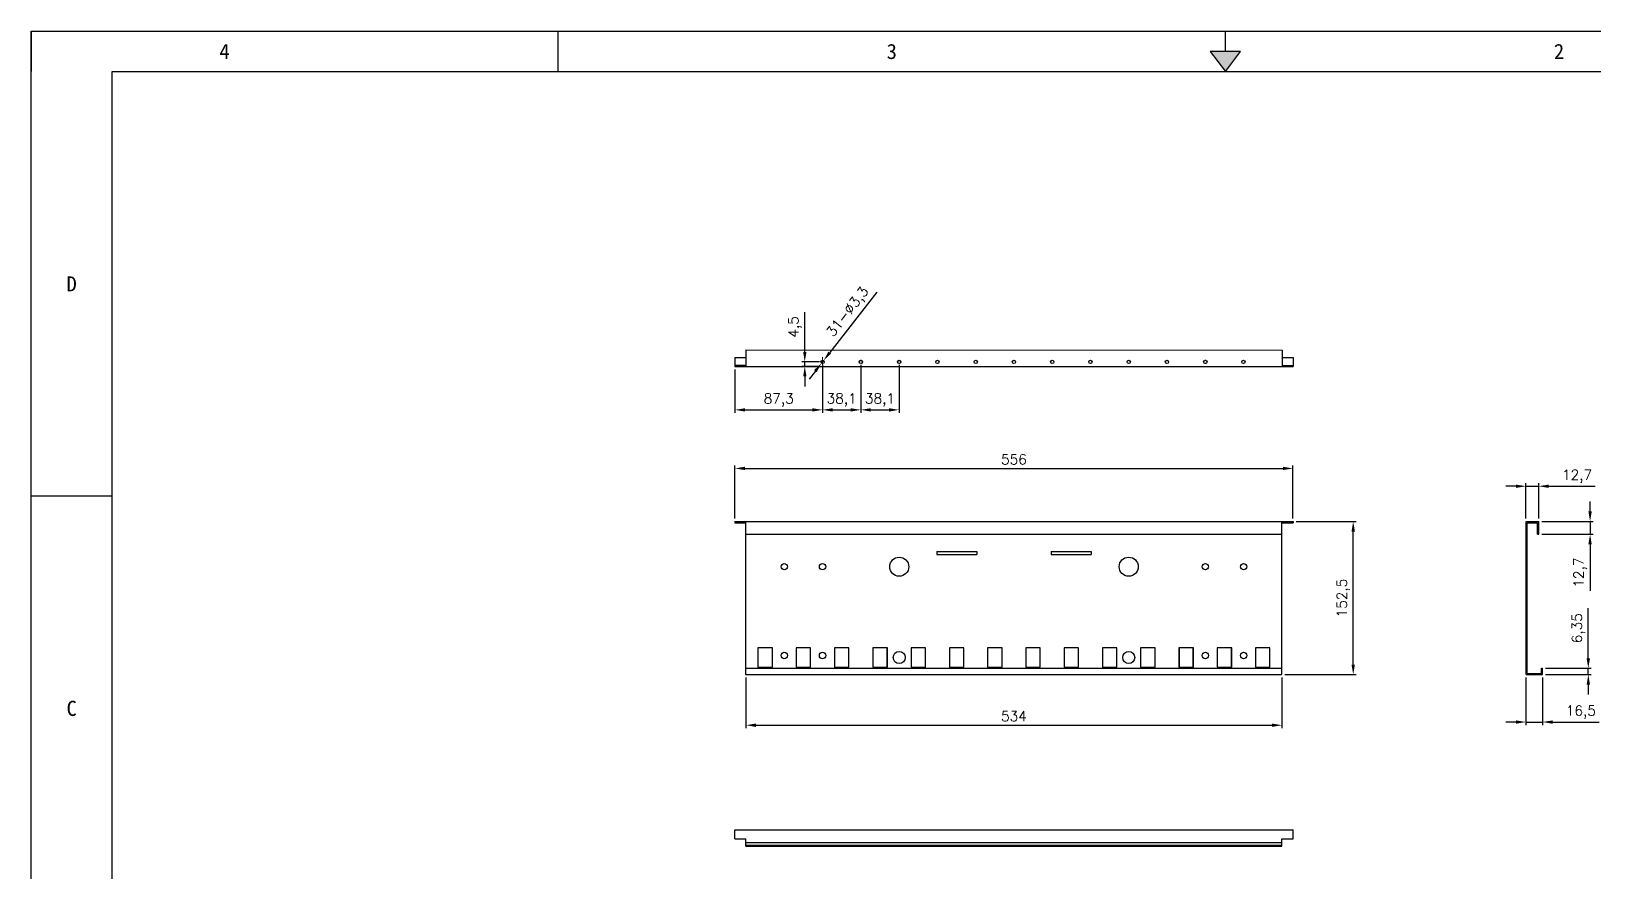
# Model space of a CAD drawing. Header units: millimetres. Extents: x 120943 to 145233, y 4425 to 40233.
# Drawn here: x 133725 to 135282, y 29842 to 30680 of the extents above; entities that cross this region are included whole.
import ezdxf
from ezdxf.enums import TextEntityAlignment as Align

# ---------------------------------------------------------------- set-up
doc = ezdxf.new("R2010")
doc.units = ezdxf.units.MM
doc.linetypes.add('DOT', pattern=[0.25, 0, -0.25])
doc.layers.add('dim', color=2, linetype='Continuous', lineweight=9)
doc.layers.add('print', color=30, linetype='Continuous')
doc.styles.add('Dartop', font='SIMFANG.TTF')
doc.styles.get("Standard").update_dxf_attribs({"font": 'txt', "bigfont": 'gbcbig.shx'})
doc.dimstyles.new('2-small', dxfattribs={"dimtxt": 10, "dimasz": 10, "dimexe": 3, "dimexo": 3, "dimgap": 4, "dimtad": 1, "dimtxsty": 'Standard', "dimcen": 5, "dimazin": 0, "dimtfac": 1, "dimtmove": 0, "dimatfit": 3, "dimfxl": 1, "dimarcsym": 0})

# ---------------------------------------------------------------- blocks, each defined once
blk = doc.blocks.new('*U528')
at = {"color": 254, "linetype": 'Continuous'}
for points in [[(17, 21.667), (17.188, 21.75), (16.812, 21.75)], [(17, 21.667), (16.812, 21.75), (17, 21.5)], [(17, 21.667), (17, 21.5), (17.188, 21.75)]]:
    blk.add_solid(points, dxfattribs=at)
blk = doc.blocks.new('*D1401')
at = {"layer": 'Defpoints', "color": 0}
for p in [(134982.3, 30244.2), (134426.3, 30191.3), (134982.3, 30191.3)]:
    blk.add_point(p, dxfattribs=at)
at = {"layer": 'dim', "color": 0, "lineweight": -2}
for p, q in [((134426.3, 30194.3), (134426.3, 30247.2)), ((134982.3, 30194.3), (134982.3, 30247.2)), ((134436.3, 30244.2), (134972.3, 30244.2))]:
    blk.add_line(p, q, dxfattribs=at)
at = {"layer": 'dim', "color": 0}
for points in [[(134436.3, 30245.9), (134436.3, 30242.6), (134426.3, 30244.2)], [(134972.3, 30245.9), (134972.3, 30242.6), (134982.3, 30244.2)]]:
    blk.add_solid(points, dxfattribs=at)
at = {"layer": 'dim', "color": 0, "insert": (134704.3, 30253.2), "char_height": 10, "attachment_point": 5}
blk.add_mtext('556', dxfattribs=at)
blk = doc.blocks.new('*D1402')
at = {"layer": 'Defpoints', "color": 0}
for p in [(134437.3, 30038.8), (134971.3, 30038.8), (134971.3, 29988.3)]:
    blk.add_point(p, dxfattribs=at)
at = {"layer": 'dim', "color": 0, "lineweight": -2}
for p, q in [((134437.3, 30035.8), (134437.3, 29985.3)), ((134971.3, 30035.8), (134971.3, 29985.3)), ((134447.3, 29988.3), (134961.3, 29988.3))]:
    blk.add_line(p, q, dxfattribs=at)
at = {"layer": 'dim', "color": 0}
for points in [[(134447.3, 29990), (134447.3, 29986.6), (134437.3, 29988.3)], [(134961.3, 29990), (134961.3, 29986.6), (134971.3, 29988.3)]]:
    blk.add_solid(points, dxfattribs=at)
at = {"layer": 'dim', "color": 0, "insert": (134704.3, 29997.3), "char_height": 10, "attachment_point": 5}
blk.add_mtext('534', dxfattribs=at)
blk = doc.blocks.new('*D1403')
at = {"layer": 'Defpoints', "color": 0}
for p in [(135227.1, 30226.5), (135214.4, 30191.3), (135227.1, 30191.3)]:
    blk.add_point(p, dxfattribs=at)
at = {"layer": 'dim', "color": 0, "lineweight": -2}
for p, q in [((135204.4, 30226.5), (135194.4, 30226.5)), ((135214.4, 30194.3), (135214.4, 30229.5)), ((135214.4, 30226.5), (135227.1, 30226.5)), ((135227.1, 30194.3), (135227.1, 30229.5)), ((135237.1, 30226.5), (135283.5, 30226.5))]:
    blk.add_line(p, q, dxfattribs=at)
at = {"layer": 'dim', "color": 0}
for points in [[(135204.4, 30228.1), (135204.4, 30224.8), (135214.4, 30226.5)], [(135237.1, 30228.1), (135237.1, 30224.8), (135227.1, 30226.5)]]:
    blk.add_solid(points, dxfattribs=at)
at = {"layer": 'dim', "color": 0, "insert": (135265.3, 30236.3), "char_height": 10, "attachment_point": 5}
blk.add_mtext('12,7', dxfattribs=at)
blk = doc.blocks.new('*D1404')
at = {"layer": 'Defpoints', "color": 0}
for p in [(135227.1, 30191.3), (135227.1, 30178.6), (135278.3, 30178.6)]:
    blk.add_point(p, dxfattribs=at)
at = {"layer": 'dim', "color": 0, "lineweight": -2}
for p, q in [((135278.3, 30201.3), (135278.3, 30211.3)), ((135230.1, 30191.3), (135281.3, 30191.3)), ((135278.3, 30191.3), (135278.3, 30178.6)), ((135230.1, 30178.6), (135281.3, 30178.6)), ((135278.3, 30168.6), (135278.3, 30122.3))]:
    blk.add_line(p, q, dxfattribs=at)
at = {"layer": 'dim', "color": 0}
for points in [[(135276.6, 30201.3), (135279.9, 30201.3), (135278.3, 30191.3)], [(135276.6, 30168.6), (135279.9, 30168.6), (135278.3, 30178.6)]]:
    blk.add_solid(points, dxfattribs=at)
at = {"layer": 'dim', "color": 0, "insert": (135268.4, 30140.4), "char_height": 10, "attachment_point": 5, "rotation": 90}
blk.add_mtext('12,7', dxfattribs=at)
blk = doc.blocks.new('*D1405')
at = {"layer": 'Defpoints', "color": 0}
for p in [(135214.4, 30038.8), (135230.9, 30038.8), (135230.9, 29991.5)]:
    blk.add_point(p, dxfattribs=at)
at = {"layer": 'dim', "color": 0, "lineweight": -2}
for p, q in [((135214.4, 30035.8), (135214.4, 29988.5)), ((135230.9, 30035.8), (135230.9, 29988.5)), ((135204.4, 29991.5), (135194.4, 29991.5)), ((135214.4, 29991.5), (135230.9, 29991.5)), ((135240.9, 29991.5), (135287.3, 29991.5))]:
    blk.add_line(p, q, dxfattribs=at)
at = {"layer": 'dim', "color": 0}
for points in [[(135204.4, 29993.1), (135204.4, 29989.8), (135214.4, 29991.5)], [(135240.9, 29993.1), (135240.9, 29989.8), (135230.9, 29991.5)]]:
    blk.add_solid(points, dxfattribs=at)
at = {"layer": 'dim', "color": 0, "insert": (135269.1, 30001.3), "char_height": 10, "attachment_point": 5}
blk.add_mtext('16,5', dxfattribs=at)
blk = doc.blocks.new('*D1406')
at = {"layer": 'Defpoints', "color": 0}
for p in [(135230.9, 30045.1), (135276.5, 30045.1), (135230.9, 30038.8)]:
    blk.add_point(p, dxfattribs=at)
at = {"layer": 'dim', "color": 0, "lineweight": -2}
for p, q in [((135276.5, 30055.1), (135276.5, 30104.8)), ((135233.9, 30045.1), (135279.5, 30045.1)), ((135276.5, 30038.8), (135276.5, 30045.1)), ((135233.9, 30038.8), (135279.5, 30038.8)), ((135276.5, 30028.8), (135276.5, 30018.8))]:
    blk.add_line(p, q, dxfattribs=at)
at = {"layer": 'dim', "color": 0}
for points in [[(135274.8, 30055.1), (135278.2, 30055.1), (135276.5, 30045.1)], [(135274.8, 30028.8), (135278.2, 30028.8), (135276.5, 30038.8)]]:
    blk.add_solid(points, dxfattribs=at)
at = {"layer": 'dim', "color": 0, "insert": (135266.7, 30085), "char_height": 10, "attachment_point": 5, "rotation": 90}
blk.add_mtext('6,35', dxfattribs=at)
blk = doc.blocks.new('*D1451')
at = {"layer": 'Defpoints', "color": 0}
for p in [(134426.3, 30345.9), (134513.6, 30350.4), (134513.6, 30302.6)]:
    blk.add_point(p, dxfattribs=at)
at = {"layer": 'dim', "color": 0, "lineweight": -2}
for p, q in [((134426.3, 30342.9), (134426.3, 30299.6)), ((134513.6, 30347.4), (134513.6, 30299.6)), ((134436.3, 30302.6), (134503.6, 30302.6))]:
    blk.add_line(p, q, dxfattribs=at)
at = {"layer": 'dim', "color": 0}
for points in [[(134436.3, 30304.2), (134436.3, 30300.9), (134426.3, 30302.6)], [(134503.6, 30304.2), (134503.6, 30300.9), (134513.6, 30302.6)]]:
    blk.add_solid(points, dxfattribs=at)
at = {"layer": 'dim', "color": 0, "insert": (134470, 30312.4), "char_height": 10, "attachment_point": 5}
blk.add_mtext('87,3', dxfattribs=at)
blk = doc.blocks.new('*D1452')
at = {"layer": 'Defpoints', "color": 0}
for p in [(134513.6, 30350.4), (134551.7, 30350.4), (134551.7, 30302.6)]:
    blk.add_point(p, dxfattribs=at)
at = {"layer": 'dim', "color": 0, "lineweight": -2}
for p, q in [((134513.6, 30347.4), (134513.6, 30299.6)), ((134551.7, 30347.4), (134551.7, 30299.6)), ((134523.6, 30302.6), (134541.7, 30302.6))]:
    blk.add_line(p, q, dxfattribs=at)
at = {"layer": 'dim', "color": 0}
for points in [[(134523.6, 30304.2), (134523.6, 30300.9), (134513.6, 30302.6)], [(134541.7, 30304.2), (134541.7, 30300.9), (134551.7, 30302.6)]]:
    blk.add_solid(points, dxfattribs=at)
at = {"layer": 'dim', "color": 0, "insert": (134532.7, 30312.4), "char_height": 10, "attachment_point": 5}
blk.add_mtext('38,1', dxfattribs=at)
blk = doc.blocks.new('*D1453')
at = {"layer": 'Defpoints', "color": 0}
for p in [(134551.7, 30350.4), (134589.8, 30350.4), (134589.8, 30302.6)]:
    blk.add_point(p, dxfattribs=at)
at = {"layer": 'dim', "color": 0, "lineweight": -2}
for p, q in [((134551.7, 30347.4), (134551.7, 30299.6)), ((134589.8, 30347.4), (134589.8, 30299.6)), ((134561.7, 30302.6), (134579.8, 30302.6))]:
    blk.add_line(p, q, dxfattribs=at)
at = {"layer": 'dim', "color": 0}
for points in [[(134561.7, 30304.2), (134561.7, 30300.9), (134551.7, 30302.6)], [(134579.8, 30304.2), (134579.8, 30300.9), (134589.8, 30302.6)]]:
    blk.add_solid(points, dxfattribs=at)
at = {"layer": 'dim', "color": 0, "insert": (134570.8, 30312.4), "char_height": 10, "attachment_point": 5}
blk.add_mtext('38,1', dxfattribs=at)
blk = doc.blocks.new('*D1454')
at = {"layer": 'Defpoints', "color": 0}
for p in [(134495.9, 30350.4), (134513.6, 30350.4), (134513.6, 30345.9)]:
    blk.add_point(p, dxfattribs=at)
at = {"layer": 'dim', "color": 0, "lineweight": -2}
for p, q in [((134495.9, 30360.4), (134495.9, 30400.1)), ((134510.6, 30350.4), (134492.9, 30350.4)), ((134510.6, 30345.9), (134492.9, 30345.9)), ((134495.9, 30345.9), (134495.9, 30350.4)), ((134495.9, 30335.9), (134495.9, 30325.9))]:
    blk.add_line(p, q, dxfattribs=at)
at = {"layer": 'dim', "color": 0}
for points in [[(134494.3, 30360.4), (134497.6, 30360.4), (134495.9, 30350.4)], [(134494.3, 30335.9), (134497.6, 30335.9), (134495.9, 30345.9)]]:
    blk.add_solid(points, dxfattribs=at)
at = {"layer": 'dim', "color": 0, "insert": (134486.1, 30385.2), "char_height": 10, "attachment_point": 5, "rotation": 90}
blk.add_mtext('4,5', dxfattribs=at)
blk = doc.blocks.new('*D1455')
at = {"layer": 'Defpoints', "color": 0}
for p in [(134512.6, 30349.1), (134514.6, 30351.7)]:
    blk.add_point(p, dxfattribs=at)
at = {"layer": 'dim', "color": 0, "lineweight": -2}
for p, q in [((134567.7, 30419.8), (134520.8, 30359.6)), ((134506.5, 30341.2), (134500.3, 30333.3)), ((134512.6, 30349.1), (134514.6, 30351.7))]:
    blk.add_line(p, q, dxfattribs=at)
at = {"layer": 'dim', "color": 0}
for points in [[(134519.5, 30360.6), (134522.1, 30358.6), (134514.6, 30351.7)], [(134505.2, 30342.2), (134507.8, 30340.2), (134512.6, 30349.1)]]:
    blk.add_solid(points, dxfattribs=at)
at = {"layer": 'dim', "color": 0, "insert": (134539.5, 30399.7), "char_height": 10, "attachment_point": 5, "rotation": 52.1141}
blk.add_mtext('31-∅3,3', dxfattribs=at)
blk = doc.blocks.new('*D1465')
at = {"layer": 'Defpoints', "color": 0}
for p in [(134982.3, 30191.3), (135042.3, 30191.3), (134971.3, 30038.8)]:
    blk.add_point(p, dxfattribs=at)
at = {"layer": 'dim', "color": 0, "lineweight": -2}
for p, q in [((134985.3, 30191.3), (135045.3, 30191.3)), ((135042.3, 30048.8), (135042.3, 30181.3)), ((134974.3, 30038.8), (135045.3, 30038.8))]:
    blk.add_line(p, q, dxfattribs=at)
at = {"layer": 'dim', "color": 0}
for points in [[(135040.6, 30181.3), (135044, 30181.3), (135042.3, 30191.3)], [(135040.6, 30048.8), (135044, 30048.8), (135042.3, 30038.8)]]:
    blk.add_solid(points, dxfattribs=at)
at = {"layer": 'dim', "color": 0, "insert": (135032.5, 30115), "char_height": 10, "attachment_point": 5, "rotation": 90}
blk.add_mtext('152,5', dxfattribs=at)

msp = doc.modelspace()

# ---------------------------------------------------------------- linework, layer by layer
at = {"color": 0, "linetype": 'DOT'}
for p, q in [((133725.3, 30679.931), (136244.473, 30679.931)), ((133725.3, 28947.545), (133725.3, 30639.643))]:
    msp.add_line(p, q, dxfattribs=at)
at = {"color": 0}
for p, q in [((133725.3, 30679.931), (133725.3, 30639.643)), ((133725.3, 30679.931), (133725.3, 30679.931)), ((134250.214, 30639.643), (134250.214, 30679.931)), ((134914.967, 30659.787), (134914.967, 30679.931)), ((133805.876, 28947.545), (133805.876, 30639.643)), ((133805.876, 30639.643), (136204.185, 30639.643)), ((133805.876, 30216.618), (133725.3, 30216.618))]:
    msp.add_line(p, q, dxfattribs=at)
for p, q in [((134426.334, 30354.904), (134437.334, 30354.904)), ((134426.334, 30354.904), (134426.334, 30345.904)), ((134437.334, 30362.404), (134971.419, 30362.24)), ((134437.334, 30362.404), (134437.334, 30345.904)), ((134971.419, 30362.24), (134971.419, 30345.74)), ((134971.419, 30354.74), (134982.419, 30354.74)), ((134982.419, 30354.74), (134982.419, 30345.74)), ((134426.334, 30347.104), (134437.334, 30347.104)), ((134426.334, 30345.904), (134982.419, 30345.74)), ((134971.419, 30346.94), (134982.419, 30346.94)), ((134426.334, 30191.287), (134982.334, 30191.287)), ((134426.334, 30191.287), (134426.334, 30190.087)), ((134426.334, 30190.087), (134437.334, 30190.087)), ((134437.334, 30038.787), (134437.334, 30191.287)), ((134971.334, 30038.787), (134971.334, 30191.287)), ((134971.334, 30190.087), (134982.334, 30190.087)), ((134982.334, 30191.287), (134982.334, 30190.087)), ((135214.444, 30038.787), (135214.444, 30191.287)), ((135214.444, 30191.287), (135227.144, 30191.287)), ((135215.644, 30039.987), (135215.644, 30190.087)), ((135215.644, 30190.087), (135225.944, 30190.087)), ((135223.444, 30190.087), (135223.444, 30191.287)), ((135225.944, 30178.587), (135225.944, 30190.087)), ((135227.144, 30190.087), (135227.144, 30191.287)), ((135227.144, 30178.587), (135227.144, 30191.287)), ((134437.334, 30178.587), (134971.334, 30178.587)), ((135225.944, 30178.587), (135227.144, 30178.587)), ((134627.334, 30161.287), (134667.334, 30161.287)), ((134627.334, 30161.287), (134627.334, 30158.287)), ((134627.334, 30161.287), (134627.334, 30158.287)), ((134627.334, 30161.287), (134627.334, 30158.287)), ((134627.334, 30158.287), (134667.334, 30158.287)), ((134667.334, 30161.287), (134667.334, 30158.287)), ((134741.334, 30161.287), (134781.334, 30161.287)), ((134741.334, 30161.287), (134741.334, 30158.287)), ((134741.334, 30158.287), (134781.334, 30158.287)), ((134781.334, 30161.287), (134781.334, 30158.287)), ((134437.334, 30045.137), (134971.334, 30045.137)), ((135229.744, 30039.987), (135229.744, 30045.137)), ((135229.744, 30045.137), (135230.944, 30045.137)), ((135230.944, 30038.787), (135230.944, 30045.137)), ((134437.334, 30038.787), (134971.334, 30038.787)), ((135214.444, 30038.787), (135230.944, 30038.787)), ((135215.644, 30039.987), (135229.744, 30039.987)), ((134426.334, 29884.169), (134982.334, 29884.169)), ((134426.334, 29875.169), (134426.334, 29884.169)), ((134426.334, 29875.169), (134437.334, 29875.169)), ((134437.334, 29867.669), (134437.334, 29875.169)), ((134971.334, 29875.169), (134982.334, 29875.169)), ((134971.334, 29867.669), (134971.334, 29875.169)), ((134982.334, 29875.169), (134982.334, 29884.169)), ((134437.334, 29871.469), (134971.334, 29871.469)), ((134437.334, 29868.869), (134971.334, 29868.869)), ((134437.334, 29867.669), (134971.334, 29867.669))]:
    msp.add_line(p, q)
msp.add_lwpolyline([(134914.967, 30639.643), (134930.075, 30659.787), (134899.859, 30659.787), (134914.967, 30639.643)], close=True, dxfattribs=at)
for points in [[(134449.284, 30046.287), (134463.684, 30046.287), (134463.684, 30065.287), (134449.284, 30065.287)], [(134449.284, 30046.287), (134463.684, 30046.287), (134463.684, 30065.287), (134449.284, 30065.287)], [(134487.384, 30046.287), (134501.784, 30046.287), (134501.784, 30065.287), (134487.384, 30065.287)], [(134487.384, 30046.287), (134501.784, 30046.287), (134501.784, 30065.287), (134487.384, 30065.287)], [(134525.484, 30046.287), (134539.884, 30046.287), (134539.884, 30065.287), (134525.484, 30065.287)], [(134525.484, 30046.287), (134539.884, 30046.287), (134539.884, 30065.287), (134525.484, 30065.287)], [(134563.584, 30046.287), (134577.984, 30046.287), (134577.984, 30065.287), (134563.584, 30065.287)], [(134563.784, 30046.287), (134578.184, 30046.287), (134578.184, 30065.287), (134563.784, 30065.287)], [(134601.884, 30046.287), (134616.284, 30046.287), (134616.284, 30065.287), (134601.884, 30065.287)], [(134639.984, 30046.287), (134654.384, 30046.287), (134654.384, 30065.287), (134639.984, 30065.287)], [(134678.084, 30046.287), (134692.484, 30046.287), (134692.484, 30065.287), (134678.084, 30065.287)], [(134716.184, 30046.287), (134730.584, 30046.287), (134730.584, 30065.287), (134716.184, 30065.287)], [(134754.284, 30046.287), (134768.684, 30046.287), (134768.684, 30065.287), (134754.284, 30065.287)], [(134792.384, 30046.287), (134806.784, 30046.287), (134806.784, 30065.287), (134792.384, 30065.287)], [(134792.384, 30046.287), (134806.784, 30046.287), (134806.784, 30065.287), (134792.384, 30065.287)], [(134830.484, 30046.287), (134844.884, 30046.287), (134844.884, 30065.287), (134830.484, 30065.287)], [(134830.484, 30046.287), (134844.884, 30046.287), (134844.884, 30065.287), (134830.484, 30065.287)], [(134868.584, 30046.287), (134882.984, 30046.287), (134882.984, 30065.287), (134868.584, 30065.287)], [(134868.584, 30046.287), (134882.984, 30046.287), (134882.984, 30065.287), (134868.584, 30065.287)], [(134868.784, 30046.287), (134883.184, 30046.287), (134883.184, 30065.287), (134868.784, 30065.287)], [(134868.784, 30046.287), (134883.184, 30046.287), (134883.184, 30065.287), (134868.784, 30065.287)], [(134906.684, 30046.287), (134921.084, 30046.287), (134921.084, 30065.287), (134906.684, 30065.287)], [(134906.684, 30046.287), (134921.084, 30046.287), (134921.084, 30065.287), (134906.684, 30065.287)], [(134906.884, 30046.287), (134921.284, 30046.287), (134921.284, 30065.287), (134906.884, 30065.287)], [(134906.884, 30046.287), (134921.284, 30046.287), (134921.284, 30065.287), (134906.884, 30065.287)], [(134944.984, 30046.287), (134959.384, 30046.287), (134959.384, 30065.287), (134944.984, 30065.287)], [(134944.984, 30046.287), (134959.384, 30046.287), (134959.384, 30065.287), (134944.984, 30065.287)]]:
    msp.add_lwpolyline(points, close=True)
for centre, radius in [((134513.634, 30350.404), 1.65), ((134513.634, 30350.404), 1.65), ((134551.734, 30350.404), 1.65), ((134551.734, 30350.404), 1.65), ((134551.934, 30350.404), 1.65), ((134551.934, 30350.404), 1.65), ((134589.834, 30350.404), 1.65), ((134589.834, 30350.404), 1.65), ((134590.034, 30350.404), 1.65), ((134590.034, 30350.404), 1.65), ((134628.134, 30350.404), 1.65), ((134628.134, 30350.404), 1.65), ((134666.234, 30350.404), 1.65), ((134666.234, 30350.404), 1.65), ((134704.334, 30350.404), 1.65), ((134704.334, 30350.404), 1.65), ((134704.334, 30350.404), 1.65), ((134742.434, 30350.404), 1.65), ((134742.434, 30350.404), 1.65), ((134780.534, 30350.404), 1.65), ((134780.534, 30350.404), 1.65), ((134818.634, 30350.404), 1.65), ((134818.634, 30350.404), 1.65), ((134856.734, 30350.404), 1.65), ((134856.734, 30350.404), 1.65), ((134894.834, 30350.404), 1.65), ((134894.834, 30350.404), 1.65), ((134895.034, 30350.404), 1.65), ((134895.034, 30350.404), 1.65), ((134932.934, 30350.404), 1.65), ((134932.934, 30350.404), 1.65), ((134590.034, 30146.287), 9.5), ((134818.634, 30146.287), 9.5), ((134475.534, 30146.287), 3.175), ((134513.634, 30146.287), 3.175), ((134895.034, 30146.287), 3.175), ((134933.134, 30146.287), 3.175), ((134475.534, 30057.787), 3.175), ((134513.634, 30057.787), 3.175), ((134590.034, 30055.787), 6), ((134818.634, 30055.787), 6), ((134895.034, 30057.787), 3.175), ((134933.134, 30057.787), 3.175)]:
    msp.add_circle(centre, radius)
at = {"layer": 'dim'}
msp.add_line((134513.634, 30354.953), (134513.634, 30318.173), dxfattribs=at)
at = {"layer": 'print'}
msp.add_lwpolyline([(133725.3, 30679.931), (136284.761, 30679.931), (136284.761, 28907.257), (133725.3, 28907.257)], close=True, dxfattribs=at)

# ---------------------------------------------------------------- block references
at = {"color": 0, "linetype": 'Continuous', "xscale": 80.57610619627711, "yscale": 80.57610619687368, "zscale": 80.57610619687446}
msp.add_blockref('*U528', (133545.173, 28907.257), dxfattribs=at)

# ---------------------------------------------------------------- texts
at = {"color": 0, "style": 'Dartop'}
for s, p in [('4', (133917.838, 30659.787)), ('3', (134582.59, 30659.787)), ('2', (135247.343, 30659.787)), ('D', (133765.588, 30428.131)), ('C', (133765.588, 30005.106))]:
    msp.add_text(s, height=15.108, dxfattribs=at).set_placement(p, align=Align.MIDDLE_CENTER)

# ---------------------------------------------------------------- dimensions: what is measured, and where the dimension line sits
at = {"layer": 'dim'}
dim = msp.add_diameter_dim_2p(p1=(134512.621, 30349.102), p2=(134514.648, 30351.706), text='31-<>', dimstyle='2-small', override={"dimpost": '\\X'}, dxfattribs=at)
dim.commit()
dim.dimension.update_dxf_attribs({"geometry": '*D1455', "text_midpoint": (134539.536, 30399.706)})
for base, p1, p2, picture, middle in [((134495.945, 30350.404), (134513.634, 30345.904), (134513.634, 30350.404), '*D1454', (134486.112, 30385.237)), ((135278.261, 30178.587), (135227.144, 30191.287), (135227.144, 30178.587), '*D1404', (135268.428, 30140.42)), ((135042.312, 30191.287), (134971.334, 30038.787), (134982.334, 30191.287), '*D1465', (135032.479, 30115.037)), ((135276.514, 30045.137), (135230.944, 30038.787), (135230.944, 30045.137), '*D1406', (135266.68, 30084.97))]:
    dim = msp.add_linear_dim(base=base, p1=p1, p2=p2, angle=90, dimstyle='2-small', override={"dimpost": '\\X'}, dxfattribs=at)
    dim.commit()
    dim.dimension.update_dxf_attribs({"geometry": picture, "text_midpoint": middle})
for base, p1, p2, picture, middle in [((134513.634, 30302.562), (134426.334, 30345.904), (134513.634, 30350.404), '*D1451', (134469.984, 30312.395)), ((134551.734, 30302.562), (134513.634, 30350.404), (134551.734, 30350.404), '*D1452', (134532.684, 30312.395)), ((134589.834, 30302.562), (134551.734, 30350.404), (134589.834, 30350.404), '*D1453', (134570.784, 30312.395)), ((134982.334, 30244.244), (134426.334, 30191.287), (134982.334, 30191.287), '*D1401', (134704.334, 30253.244)), ((135227.144, 30226.451), (135214.444, 30191.287), (135227.144, 30191.287), '*D1403', (135265.311, 30236.284)), ((134971.334, 29988.307), (134437.334, 30038.787), (134971.334, 30038.787), '*D1402', (134704.334, 29997.307)), ((135230.944, 29991.459), (135214.444, 30038.787), (135230.944, 30038.787), '*D1405', (135269.111, 30001.293))]:
    dim = msp.add_linear_dim(base=base, p1=p1, p2=p2, dimstyle='2-small', override={"dimpost": '\\X'}, dxfattribs=at)
    dim.commit()
    dim.dimension.update_dxf_attribs({"geometry": picture, "text_midpoint": middle})

doc.saveas('drawing.dxf')
